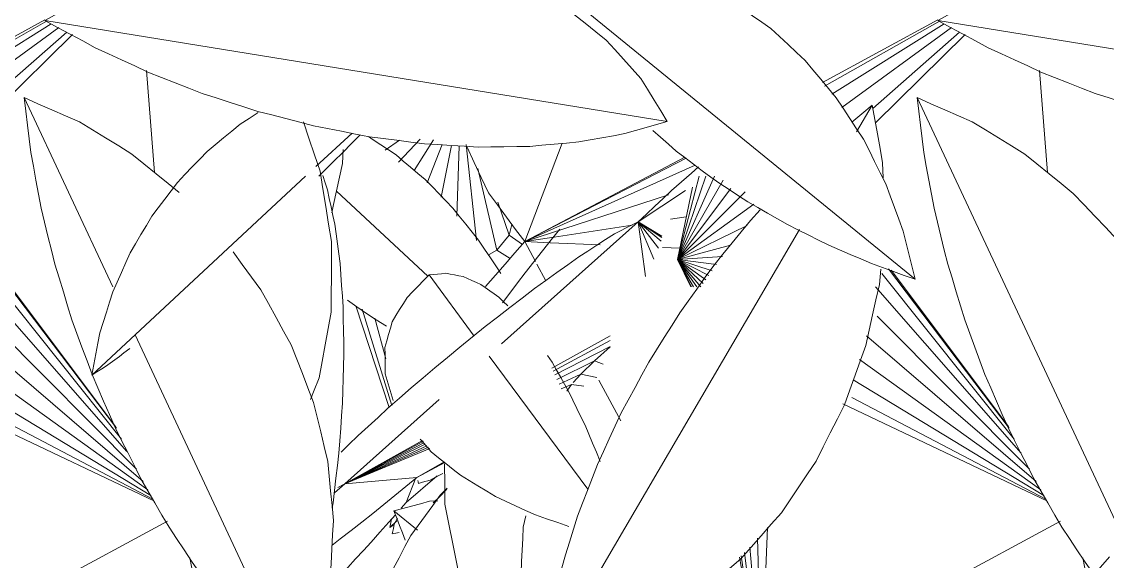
# Model space of a CAD drawing. Header units: metres. Extents: x 13.9 to 26.7, y -0.2 to 3.2.
# Drawn here: x 21.2218 to 21.3145, y 1.1961 to 1.2422 of the extents above; entities that cross this region are included whole.
import ezdxf

# ---------------------------------------------------------------- set-up
doc = ezdxf.new("R2010")
doc.units = ezdxf.units.M
doc.layers.add('Importações nas famílias', color=10, linetype='Continuous', lineweight=5)
doc.layers.add('Vegetação', color=7, linetype='Continuous', lineweight=5)

# ---------------------------------------------------------------- blocks, each defined once
blk = doc.blocks.new('Planta_pergolado_12200 - plantas pergolado_skp_Component_12-V2673-Corte 1')
at = {"layer": 'Importações nas famílias'}
for p, q in [((21.246948, 1.229784), (21.250034, 1.232655)), ((21.227799, 1.211971), (21.24606, 1.228957)), ((21.231047, 1.214255), (21.230555, 1.21386))]:
    blk.add_line(p, q, dxfattribs=at)
at = {"layer": 'Importações nas famílias', "flags": 128}
for points in [[(21.240463, 1.233402), (21.241232, 1.233905), (21.242002, 1.234407)], [(21.237649, 1.23107), (21.238352, 1.231653), (21.239056, 1.232236), (21.239759, 1.232819), (21.240463, 1.233402)], [(21.250737, 1.232509), (21.249989, 1.23175), (21.249241, 1.230992)], [(21.235129, 1.228441), (21.235759, 1.229098), (21.236389, 1.229755), (21.237019, 1.230412), (21.237649, 1.23107)], [(21.249241, 1.230992), (21.248479, 1.230237), (21.247716, 1.229482), (21.247186, 1.228957)], [(21.232932, 1.225545), (21.233482, 1.226269), (21.234031, 1.226993), (21.23458, 1.227717), (21.235129, 1.228441)], [(21.231082, 1.222414), (21.231545, 1.223197), (21.232007, 1.22398), (21.23247, 1.224762), (21.232932, 1.225545)], [(21.2296, 1.219083), (21.229971, 1.219916), (21.230341, 1.220749), (21.230712, 1.221581), (21.231082, 1.222414)], [(21.228501, 1.215589), (21.228776, 1.216463), (21.229051, 1.217336), (21.229325, 1.21821), (21.2296, 1.219083)], [(21.227799, 1.211971), (21.227975, 1.212876), (21.22815, 1.21378), (21.228326, 1.214685), (21.228501, 1.215589)], [(21.230555, 1.21386), (21.230159, 1.213568), (21.229762, 1.213277), (21.229365, 1.212986), (21.228969, 1.212694)], [(21.228969, 1.212694), (21.228676, 1.212514), (21.228384, 1.212333), (21.228091, 1.212152), (21.227799, 1.211971)]]:
    blk.add_lwpolyline(points, dxfattribs=at)
blk = doc.blocks.new('Planta_pergolado_12200 - plantas pergolado_skp_Component_12-V2674-Corte 1')
at = {"layer": 'Importações nas famílias'}
blk.add_line((21.248406, 1.201046), (21.248334, 1.200602), dxfattribs=at)
at = {"layer": 'Importações nas famílias', "flags": 128}
for points in [[(21.247533, 1.229017), (21.24773, 1.228412), (21.247927, 1.227806)], [(21.247927, 1.227806), (21.248083, 1.227073), (21.24824, 1.226341), (21.248396, 1.225608), (21.248553, 1.224875)], [(21.248553, 1.224875), (21.248666, 1.224032), (21.248779, 1.223188), (21.248891, 1.222345), (21.249004, 1.221502)], [(21.249004, 1.221502), (21.24907, 1.220569), (21.249136, 1.219635), (21.249202, 1.218701), (21.249268, 1.217768)], [(21.249268, 1.217768), (21.249286, 1.216766), (21.249304, 1.215763), (21.249322, 1.214761), (21.24934, 1.213759)], [(21.24934, 1.213759), (21.24931, 1.212712), (21.249279, 1.211664), (21.249248, 1.210617), (21.249218, 1.20957)], [(21.249218, 1.20957), (21.249139, 1.208502), (21.249061, 1.207435), (21.248982, 1.206367), (21.248904, 1.205299)], [(21.248904, 1.205299), (21.248779, 1.204236), (21.248655, 1.203173), (21.24853, 1.20211), (21.248406, 1.201046)]]:
    blk.add_lwpolyline(points, dxfattribs=at)
blk = doc.blocks.new('Planta_pergolado_12200 - plantas pergolado_skp_Component_12-V140-Corte 1')
at = {"layer": 'Importações nas famílias'}
blk.add_line((16.588427, 1.228372), (16.620008, 1.254128), dxfattribs=at)
at = {"layer": 'Importações nas famílias', "flags": 128}
for points in [[(16.610474, 1.254724), (16.609643, 1.25446), (16.608812, 1.254195), (16.608121, 1.253975)], [(16.613776, 1.255158), (16.61295, 1.25505), (16.612125, 1.254941), (16.611299, 1.254833), (16.610474, 1.254724)], [(16.616979, 1.254958), (16.616178, 1.255008), (16.615377, 1.255058), (16.614577, 1.255108), (16.613776, 1.255158)], [(16.620008, 1.254128), (16.619251, 1.254335), (16.618493, 1.254543), (16.617736, 1.25475), (16.616979, 1.254958)], [(16.619275, 1.252259), (16.61952, 1.252882), (16.619764, 1.253505), (16.620008, 1.254128)], [(16.605516, 1.252837), (16.604699, 1.252423), (16.603882, 1.252009)], [(16.603882, 1.252009), (16.603099, 1.251454), (16.602315, 1.2509), (16.601531, 1.250345), (16.600748, 1.249791)], [(16.600748, 1.249791), (16.600016, 1.249109), (16.599284, 1.248427), (16.598552, 1.247746), (16.59782, 1.247064)], [(16.59782, 1.247064), (16.597157, 1.246272), (16.596493, 1.245479), (16.59583, 1.244686), (16.595167, 1.243894)], [(16.595167, 1.243894), (16.594588, 1.243008), (16.594009, 1.242123), (16.59343, 1.241238), (16.592852, 1.240353)], [(16.608835, 1.239333), (16.609504, 1.239919), (16.610174, 1.240506), (16.610843, 1.241093)], [(16.592852, 1.240353), (16.592371, 1.239396), (16.59189, 1.238439), (16.591409, 1.237482), (16.590928, 1.236525)], [(16.605891, 1.237095), (16.606627, 1.237655), (16.607363, 1.238214), (16.608099, 1.238773), (16.608835, 1.239333)], [(16.602716, 1.234993), (16.60351, 1.235519), (16.604304, 1.236044), (16.605098, 1.23657), (16.605891, 1.237095)], [(16.590928, 1.236525), (16.590556, 1.235519), (16.590185, 1.234512), (16.589813, 1.233506), (16.589441, 1.2325)], [(16.599343, 1.233049), (16.600187, 1.233535), (16.60103, 1.234021), (16.601873, 1.234507), (16.602716, 1.234993)], [(16.595811, 1.231285), (16.596694, 1.231726), (16.597577, 1.232167), (16.59846, 1.232608), (16.599343, 1.233049)], [(16.589441, 1.2325), (16.589188, 1.231468), (16.588934, 1.230436), (16.58868, 1.229404), (16.588427, 1.228372)], [(16.592159, 1.22972), (16.593072, 1.230111), (16.593985, 1.230502), (16.594898, 1.230894), (16.595811, 1.231285)], [(16.588427, 1.228372), (16.58936, 1.228709), (16.590293, 1.229046), (16.591226, 1.229383), (16.592159, 1.22972)]]:
    blk.add_lwpolyline(points, dxfattribs=at)
blk = doc.blocks.new('Planta_pergolado_12200 - plantas pergolado_skp_Component_16-V2676-Corte 1')
at = {"extrusion": (0, 0, -1), "zscale": -0.9999999999999996}
blk.add_blockref('Planta_pergolado_12200 - plantas pergolado_skp_Component_12-V140-Corte 1', (-37.88655, -0.008219), dxfattribs=at)
for name in ['Planta_pergolado_12200 - plantas pergolado_skp_Component_12-V2673-Corte 1', 'Planta_pergolado_12200 - plantas pergolado_skp_Component_12-V2674-Corte 1']:
    blk.add_blockref(name, (0, 0))
blk = doc.blocks.new('Planta_pergolado_12200 - plantas pergolado_skp_Component_17-V2710-Corte 1')
at = {"layer": 'Importações nas famílias', "flags": 128}
blk.add_lwpolyline([(21.314721, 1.196439), (21.313961, 1.195546), (21.313201, 1.194653), (21.31244, 1.193761), (21.31168, 1.192868)], dxfattribs=at)
blk = doc.blocks.new('Planta_pergolado_12200 - plantas pergolado_skp_Component_16-V2711-Corte 1')
blk.add_blockref('Planta_pergolado_12200 - plantas pergolado_skp_Component_17-V2710-Corte 1', (0, 0))
blk = doc.blocks.new('Planta_pergolado_12200 - plantas pergolado_skp_-V2729-Corte 1')
for name in ['Planta_pergolado_12200 - plantas pergolado_skp_Component_16-V2676-Corte 1', 'Planta_pergolado_12200 - plantas pergolado_skp_Component_16-V2711-Corte 1']:
    blk.add_blockref(name, (0, 0))
blk = doc.blocks.new('Planta_pergolado_12200 - plantas pergolado_skp_Component_12-V2821-Corte 1')
at = {"layer": 'Importações nas famílias'}
for p, q in [((21.256603, 1.220524), (21.260466, 1.21531)), ((21.261746, 1.213583), (21.270172, 1.202212)), ((21.266735, 1.21364), (21.267107, 1.213088))]:
    blk.add_line(p, q, dxfattribs=at)
at = {"layer": 'Importações nas famílias', "flags": 128}
for points in [[(21.254729, 1.218612), (21.255197, 1.21909), (21.255666, 1.219568), (21.256135, 1.220046), (21.256603, 1.220524)], [(21.256603, 1.220524), (21.25696, 1.22056), (21.257317, 1.220596), (21.257673, 1.220632), (21.25803, 1.220668)], [(21.25803, 1.220668), (21.2584, 1.220601), (21.25877, 1.220533), (21.25914, 1.220466), (21.25951, 1.220398)], [(21.25951, 1.220398), (21.259888, 1.220227), (21.260267, 1.220057), (21.260646, 1.219886), (21.261025, 1.219716)], [(21.261025, 1.219716), (21.261408, 1.219444), (21.261792, 1.219173), (21.262176, 1.218901), (21.262559, 1.21863)], [(21.253465, 1.216533), (21.253781, 1.217053), (21.254097, 1.217572), (21.254413, 1.218092), (21.254729, 1.218612)], [(21.262559, 1.21863), (21.262943, 1.21826), (21.263328, 1.21789)], [(21.25284, 1.214336), (21.252996, 1.214885), (21.253152, 1.215435), (21.253309, 1.215984), (21.253465, 1.216533)], [(21.25287, 1.212072), (21.252862, 1.212638), (21.252855, 1.213204), (21.252847, 1.21377), (21.25284, 1.214336)], [(21.267107, 1.213088), (21.267467, 1.212453), (21.267827, 1.211818), (21.268188, 1.211183), (21.268548, 1.210548)], [(21.253553, 1.209795), (21.253382, 1.210364), (21.253211, 1.210934), (21.25304, 1.211503), (21.25287, 1.212072)], [(21.268548, 1.210548), (21.268892, 1.209837), (21.269236, 1.209127), (21.26958, 1.208416), (21.269925, 1.207706)], [(21.269925, 1.207706), (21.270249, 1.206928), (21.270573, 1.206149), (21.270897, 1.205371), (21.271221, 1.204593)], [(21.2568, 1.205413), (21.256318, 1.205949), (21.255836, 1.206485)], [(21.259288, 1.203411), (21.258666, 1.203911), (21.258044, 1.204412), (21.257422, 1.204912), (21.2568, 1.205413)], [(21.262279, 1.201598), (21.261531, 1.202051), (21.260784, 1.202504), (21.260036, 1.202957), (21.259288, 1.203411)], [(21.265703, 1.200018), (21.264847, 1.200413), (21.263991, 1.200808), (21.263135, 1.201203), (21.262279, 1.201598)], [(21.268535, 1.199034), (21.267591, 1.199362), (21.266647, 1.19969), (21.265703, 1.200018)]]:
    blk.add_lwpolyline(points, dxfattribs=at)
blk = doc.blocks.new('Planta_pergolado_12200 - plantas pergolado_skp_Component_12-V2605-Corte 1')
at = {"layer": 'Importações nas famílias'}
for p, q in [((21.256631, 0.590578), (21.257364, 0.590623)), ((21.255627, 0.588096), (21.253602, 0.589748)), ((21.259713, 0.579731), (21.259198, 0.580353)), ((21.285183, 0.563992), (21.278894, 0.569121))]:
    blk.add_line(p, q, dxfattribs=at)
at = {"layer": 'Importações nas famílias', "flags": 128}
for points in [[(21.253602, 0.589748), (21.254359, 0.589955), (21.255116, 0.590163), (21.255874, 0.59037), (21.256631, 0.590578)], [(21.254578, 0.587255), (21.254334, 0.587878), (21.25409, 0.588501), (21.253846, 0.589124), (21.253602, 0.589748)], [(21.262097, 0.5773), (21.261501, 0.577908), (21.260905, 0.578515), (21.260309, 0.579123), (21.259713, 0.579731)], [(21.282682, 0.572145), (21.283053, 0.571139), (21.283425, 0.570132), (21.283797, 0.569126), (21.284168, 0.56812)], [(21.277798, 0.566905), (21.276915, 0.567346), (21.276032, 0.567787)], [(21.284168, 0.56812), (21.284422, 0.567088), (21.284676, 0.566056), (21.284929, 0.565024), (21.285183, 0.563992)], [(21.281451, 0.56534), (21.280538, 0.565731), (21.279625, 0.566122), (21.278712, 0.566514), (21.277798, 0.566905)], [(21.285183, 0.563992), (21.28425, 0.564329), (21.283317, 0.564666), (21.282384, 0.565003), (21.281451, 0.56534)]]:
    blk.add_lwpolyline(points, dxfattribs=at)
blk = doc.blocks.new('Planta_pergolado_12200 - plantas pergolado_skp_Component_17-V2822-Corte 1')
at = {"layer": 'Importações nas famílias'}
for p, q in [((21.257304, 1.203355), (21.254658, 1.201092)), ((21.254658, 1.201092), (21.255465, 1.203201)), ((21.25697, 1.20106), (21.257482, 1.201552)), ((21.257482, 1.201552), (21.258128, 1.202236)), ((21.254227, 1.200602), (21.254658, 1.201092)), ((21.253909, 1.199743), (21.253659, 1.199294))]:
    blk.add_line(p, q, dxfattribs=at)
at = {"layer": 'Importações nas famílias', "flags": 128}
for points in [[(21.267787, 1.224452), (21.267045, 1.223518), (21.266304, 1.222584), (21.265562, 1.221649), (21.264821, 1.220715)], [(21.264821, 1.220715), (21.264164, 1.219845), (21.263507, 1.218974), (21.262873, 1.218133)], [(21.251669, 1.19769), (21.252416, 1.198541), (21.253163, 1.199391), (21.253729, 1.200035)], [(21.253659, 1.199294), (21.253608, 1.199074), (21.253558, 1.198854), (21.253507, 1.198634), (21.253456, 1.198414)], [(21.253456, 1.198414), (21.253607, 1.198438), (21.253759, 1.198463), (21.25391, 1.198488), (21.254061, 1.198512)], [(21.249, 1.194824), (21.249667, 1.195541), (21.250334, 1.196257), (21.251002, 1.196974), (21.251669, 1.19769)], [(21.247917, 1.193757), (21.248458, 1.194291), (21.249, 1.194824)]]:
    blk.add_lwpolyline(points, dxfattribs=at)
blk = doc.blocks.new('Planta_pergolado_12200 - plantas pergolado_skp_Component_16-V2823-Corte 1')
for name, p in [('Planta_pergolado_12200 - plantas pergolado_skp_Component_17-V2822-Corte 1', (0, 0)), ('Planta_pergolado_12200 - plantas pergolado_skp_Component_12-V2821-Corte 1', (0, 0)), ('Planta_pergolado_12200 - plantas pergolado_skp_Component_12-V2605-Corte 1', (0, 0.610611))]:
    blk.add_blockref(name, p)
blk = doc.blocks.new('Planta_pergolado_12200 - plantas pergolado_skp_Component_12-V27-Corte 1')
at = {"layer": 'Importações nas famílias'}
for p, q in [((16.633294, 0.596562), (16.632699, 0.597115)), ((16.633294, 0.596562), (16.633158, 0.597258)), ((16.633001, 0.596743), (16.633294, 0.596562))]:
    blk.add_line(p, q, dxfattribs=at)
blk = doc.blocks.new('Planta_pergolado_12200 - plantas pergolado_skp_Component_16-V2827-Corte 1')
at = {"extrusion": (0, 0, -1), "zscale": -0.9999999999999998}
blk.add_blockref('Planta_pergolado_12200 - plantas pergolado_skp_Component_12-V27-Corte 1', (-37.88655, 0.602393), dxfattribs=at)
blk = doc.blocks.new('Planta_pergolado_12200 - plantas pergolado_skp_-V2895-Corte 1')
for name in ['Planta_pergolado_12200 - plantas pergolado_skp_Component_16-V2827-Corte 1', 'Planta_pergolado_12200 - plantas pergolado_skp_Component_16-V2823-Corte 1']:
    blk.add_blockref(name, (0, 0))
blk = doc.blocks.new('Planta_pergolado_12200 - plantas pergolado_skp_Component_12-V154-Corte 1')
at = {"layer": 'Importações nas famílias'}
for p, q in [((16.621684, 0.597551), (16.621894, 0.596597)), ((16.616583, 0.577568), (16.615066, 0.582467))]:
    blk.add_line(p, q, dxfattribs=at)
at = {"layer": 'Importações nas famílias', "flags": 128}
for points in [[(16.621894, 0.596597), (16.621942, 0.595614), (16.621991, 0.59463), (16.62204, 0.593647), (16.622089, 0.592664)], [(16.622089, 0.592664), (16.621976, 0.591673), (16.621863, 0.590683), (16.62175, 0.589692), (16.621637, 0.588702)], [(16.621637, 0.588702), (16.621365, 0.587728), (16.621093, 0.586753), (16.620821, 0.585779), (16.620549, 0.584805)], [(16.614021, 0.585048), (16.613707, 0.585988), (16.613403, 0.586901)], [(16.615297, 0.581286), (16.614978, 0.582226), (16.614659, 0.583167), (16.61434, 0.584107), (16.614021, 0.585048)], [(16.620549, 0.584805), (16.620125, 0.58387), (16.6197, 0.582935), (16.619276, 0.582), (16.618851, 0.581064)], [(16.616583, 0.577568), (16.616261, 0.578498), (16.61594, 0.579427), (16.615618, 0.580357), (16.615297, 0.581286)], [(16.618851, 0.581064), (16.618284, 0.58019), (16.617717, 0.579316), (16.61715, 0.578442), (16.616583, 0.577568)]]:
    blk.add_lwpolyline(points, dxfattribs=at)
blk = doc.blocks.new('Planta_pergolado_12200 - plantas pergolado_skp_Component_12-V155-Corte 1')
at = {"layer": 'Importações nas famílias'}
for p, q in [((16.628406, 0.599904), (16.628999, 0.599305)), ((16.635738, 0.583821), (16.626305, 0.589764))]:
    blk.add_line(p, q, dxfattribs=at)
at = {"layer": 'Importações nas famílias', "flags": 128}
for points in [[(16.628999, 0.599305), (16.629627, 0.598447), (16.630255, 0.597588), (16.630883, 0.596729), (16.631511, 0.59587)], [(16.631511, 0.59587), (16.632008, 0.594923), (16.632505, 0.593977), (16.633003, 0.59303), (16.6335, 0.592084)], [(16.6335, 0.592084), (16.633855, 0.591072), (16.63421, 0.59006), (16.634565, 0.589048), (16.63492, 0.588036)], [(16.628686, 0.589658), (16.627974, 0.590172), (16.627263, 0.590687)], [(16.631303, 0.587641), (16.630649, 0.588145), (16.629994, 0.588649), (16.62934, 0.589153), (16.628686, 0.589658)], [(16.63492, 0.588036), (16.635125, 0.586982), (16.635329, 0.585928), (16.635533, 0.584874), (16.635738, 0.583821)], [(16.633662, 0.585688), (16.633072, 0.586176), (16.632483, 0.586664), (16.631893, 0.587152), (16.631303, 0.587641)], [(16.635738, 0.583821), (16.635219, 0.584287), (16.6347, 0.584754), (16.634181, 0.585221), (16.633662, 0.585688)]]:
    blk.add_lwpolyline(points, dxfattribs=at)
blk = doc.blocks.new('Planta_pergolado_12200 - plantas pergolado_skp_Component_17-V2918-Corte 1')
at = {"layer": 'Importações nas famílias'}
for p, q in [((21.274457, 1.225058), (21.278508, 1.227744)), ((21.274457, 1.225058), (21.262808, 1.214652)), ((21.275096, 1.220405), (21.274457, 1.225058)), ((21.27579, 1.221872), (21.274457, 1.225058)), ((21.276199, 1.222816), (21.274457, 1.225058)), ((21.276416, 1.2234), (21.274457, 1.225058)), ((21.2765, 1.22373), (21.274457, 1.225058)), ((21.276491, 1.223847), (21.274457, 1.225058)), ((21.267099, 1.21255), (21.272066, 1.21532)), ((21.272066, 1.214925), (21.267211, 1.212302)), ((21.272066, 1.214423), (21.267354, 1.211982)), ((21.270738, 1.213183), (21.272066, 1.214376)), ((21.267525, 1.211601), (21.270738, 1.213183)), ((21.269569, 1.212051), (21.270738, 1.213183)), ((21.271466, 1.212908), (21.270738, 1.213183)), ((21.267711, 1.211188), (21.269569, 1.212051)), ((21.268924, 1.211346), (21.269569, 1.212051)), ((21.270923, 1.211751), (21.269569, 1.212051)), ((21.268762, 1.211169), (21.267891, 1.210787)), ((21.268762, 1.211169), (21.268371, 1.210596)), ((21.268762, 1.211169), (21.269819, 1.211037)), ((21.257474, 1.209888), (21.249412, 1.202686)), ((21.249412, 1.202686), (21.256035, 1.20638)), ((21.256143, 1.206323), (21.249412, 1.202686)), ((21.256159, 1.206182), (21.249412, 1.202686)), ((21.249721, 1.206018), (21.24911, 1.205389)), ((21.249412, 1.202686), (21.256281, 1.206067)), ((21.249412, 1.202686), (21.256416, 1.20594)), ((21.25655, 1.205815), (21.249412, 1.202686)), ((21.256661, 1.205711), (21.249412, 1.202686)), ((21.257897, 1.20455), (21.255576, 1.20321)), ((21.255576, 1.20321), (21.257928, 1.204521)), ((21.255576, 1.20321), (21.257944, 1.204506)), ((21.249412, 1.202686), (21.248522, 1.201922)), ((21.248829, 1.20236), (21.249412, 1.202686)), ((21.255576, 1.20321), (21.249412, 1.202686))]:
    blk.add_line(p, q, dxfattribs=at)
at = {"layer": 'Importações nas famílias', "flags": 128}
for points in [[(21.279623, 1.229761), (21.279027, 1.229238), (21.278175, 1.228491), (21.277323, 1.227743)], [(21.277323, 1.227743), (21.276606, 1.227072), (21.27589, 1.2264), (21.275173, 1.225729), (21.274457, 1.225058)], [(21.274457, 1.225058), (21.273953, 1.224803), (21.273449, 1.224548), (21.272946, 1.224293), (21.272442, 1.224037)], [(21.272442, 1.224037), (21.271684, 1.223549), (21.270926, 1.223061), (21.270168, 1.222573), (21.26941, 1.222084)], [(21.26941, 1.222084), (21.268463, 1.221405), (21.267515, 1.220725), (21.266567, 1.220045), (21.26562, 1.219366)], [(21.26562, 1.219366), (21.264563, 1.218552), (21.263507, 1.217739), (21.262451, 1.216926), (21.261395, 1.216113)], [(21.261395, 1.216113), (21.26032, 1.215236), (21.259245, 1.214359), (21.25817, 1.213482), (21.257096, 1.212605)], [(21.257096, 1.212605), (21.256094, 1.211739), (21.255093, 1.210873), (21.254092, 1.210008), (21.25309, 1.209142)], [(21.25309, 1.209142), (21.252248, 1.208361), (21.251406, 1.20758), (21.250564, 1.206799), (21.249721, 1.206018)], [(21.256785, 1.203024), (21.257284, 1.203298), (21.257782, 1.203573)], [(21.251804, 1.200135), (21.252747, 1.200904), (21.25369, 1.201672), (21.254633, 1.202441), (21.255576, 1.20321)], [(21.255635, 1.202962), (21.255664, 1.202838), (21.255693, 1.202714)], [(21.255693, 1.202714), (21.255966, 1.202791), (21.256239, 1.202869), (21.256512, 1.202947), (21.256785, 1.203024)], [(21.248301, 1.197423), (21.24901, 1.197973), (21.249942, 1.198693), (21.250873, 1.199414), (21.251804, 1.200135)]]:
    blk.add_lwpolyline(points, dxfattribs=at)
blk = doc.blocks.new('Planta_pergolado_12200 - plantas pergolado_skp_Component_16-V2919-Corte 1')
blk.add_blockref('Planta_pergolado_12200 - plantas pergolado_skp_Component_17-V2918-Corte 1', (0, 0))
at = {"extrusion": (0, 0, -1)}
for name, zscale in [('Planta_pergolado_12200 - plantas pergolado_skp_Component_12-V155-Corte 1', -1), ('Planta_pergolado_12200 - plantas pergolado_skp_Component_12-V154-Corte 1', -0.9999999999999998)]:
    blk.add_blockref(name, (-37.88655, 0.602393), dxfattribs=dict(at, zscale=zscale))
blk = doc.blocks.new('Planta_pergolado_12200 - plantas pergolado_skp_Component_12-V99-Corte 1')
at = {"layer": 'Importações nas famílias'}
blk.add_line((16.590183, 0.297102), (16.643327, 0.305728), dxfattribs=at)
at = {"layer": 'Importações nas famílias', "flags": 128}
for points in [[(16.617995, 0.312666), (16.61669, 0.312539), (16.615385, 0.312412), (16.614081, 0.312285), (16.612776, 0.312158)], [(16.623329, 0.312523), (16.621995, 0.312559), (16.620662, 0.312595), (16.619329, 0.31263), (16.617995, 0.312666)], [(16.628652, 0.311732), (16.627321, 0.31193), (16.625991, 0.312127), (16.62466, 0.312325), (16.623329, 0.312523)], [(16.612776, 0.312158), (16.61153, 0.311871), (16.610284, 0.311584), (16.609039, 0.311297), (16.607793, 0.31101)], [(16.63384, 0.310311), (16.632543, 0.310666), (16.631246, 0.311021), (16.629949, 0.311377), (16.628652, 0.311732)], [(16.607793, 0.31101), (16.606636, 0.31057), (16.605479, 0.31013), (16.604322, 0.30969), (16.603164, 0.30925)], [(16.63877, 0.308294), (16.637537, 0.308798), (16.636305, 0.309302), (16.635072, 0.309807), (16.63384, 0.310311)], [(16.603164, 0.30925), (16.602123, 0.308667), (16.601081, 0.308084), (16.60004, 0.307501), (16.598998, 0.306919)], [(16.643327, 0.305728), (16.642188, 0.30637), (16.641048, 0.307011), (16.639909, 0.307653), (16.63877, 0.308294)], [(16.598998, 0.306919), (16.598096, 0.306207), (16.597195, 0.305495), (16.596293, 0.304782), (16.595392, 0.30407)], [(16.639026, 0.303411), (16.640101, 0.30399), (16.641176, 0.304569), (16.642252, 0.305149), (16.643327, 0.305728)], [(16.595392, 0.30407), (16.594651, 0.303246), (16.593911, 0.302422), (16.593171, 0.301597), (16.59243, 0.300773)], [(16.63453, 0.301331), (16.635654, 0.301851), (16.636778, 0.302371), (16.637902, 0.302891), (16.639026, 0.303411)], [(16.629889, 0.299511), (16.631049, 0.299966), (16.632209, 0.300421), (16.633369, 0.300876), (16.63453, 0.301331)], [(16.59243, 0.300773), (16.591868, 0.299855), (16.591307, 0.298938), (16.590745, 0.29802), (16.590183, 0.297102)], [(16.625155, 0.297973), (16.626338, 0.298358), (16.627522, 0.298742), (16.628705, 0.299127), (16.629889, 0.299511)], [(16.62038, 0.296732), (16.621574, 0.297043), (16.622767, 0.297353), (16.623961, 0.297663), (16.625155, 0.297973)], [(16.590183, 0.297102), (16.591089, 0.296845), (16.591994, 0.296587), (16.5929, 0.296329), (16.593805, 0.296071)], [(16.615617, 0.295804), (16.616808, 0.296036), (16.617999, 0.296268), (16.619189, 0.2965), (16.62038, 0.296732)], [(16.593805, 0.296071), (16.594788, 0.295893), (16.59577, 0.295715), (16.596753, 0.295537), (16.597735, 0.295359)], [(16.61092, 0.295197), (16.612095, 0.295349), (16.613269, 0.2955), (16.614443, 0.295652), (16.615617, 0.295804)], [(16.597735, 0.295359), (16.598784, 0.295262), (16.599832, 0.295166), (16.600881, 0.29507), (16.601929, 0.294973)], [(16.601929, 0.294973), (16.603032, 0.29496), (16.604135, 0.294946), (16.605238, 0.294933), (16.606341, 0.294919)], [(16.606341, 0.294919), (16.607485, 0.294989), (16.60863, 0.295058), (16.609775, 0.295128), (16.61092, 0.295197)]]:
    blk.add_lwpolyline(points, dxfattribs=at)
blk = doc.blocks.new('Planta_pergolado_12200 - plantas pergolado_skp_Component_12-V2945-Corte 1')
at = {"layer": 'Importações nas famílias'}
for p, q in [((21.229596, 1.219505), (21.222029, 1.235677)), ((21.245456, 1.185607), (21.231507, 1.21542))]:
    blk.add_line(p, q, dxfattribs=at)
at = {"layer": 'Importações nas famílias', "flags": 128}
for points in [[(21.222029, 1.235677), (21.223208, 1.23516), (21.224387, 1.234643), (21.225567, 1.234126), (21.226746, 1.233609)], [(21.2226, 1.231001), (21.222457, 1.23217), (21.222314, 1.233339), (21.222172, 1.234508), (21.222029, 1.235677)], [(21.226746, 1.233609), (21.227866, 1.232922), (21.228987, 1.232235), (21.230107, 1.231548), (21.231227, 1.23086)], [(21.223476, 1.226244), (21.223257, 1.227433), (21.223038, 1.228622), (21.222819, 1.229812), (21.2226, 1.231001)], [(21.231227, 1.23086), (21.232262, 1.230019), (21.233297, 1.229178), (21.234332, 1.228337), (21.235267, 1.227578)], [(21.22465, 1.221461), (21.224356, 1.222657), (21.224063, 1.223853), (21.22377, 1.225049), (21.223476, 1.226244)], [(21.239865, 1.222509), (21.240659, 1.221422), (21.241454, 1.220336), (21.242248, 1.219249)], [(21.226106, 1.216704), (21.225742, 1.217893), (21.225378, 1.219083), (21.225014, 1.220272), (21.22465, 1.221461)], [(21.242248, 1.219249), (21.242893, 1.218077), (21.243537, 1.216905), (21.244182, 1.215732), (21.244827, 1.21456)], [(21.22783, 1.212026), (21.227399, 1.213195), (21.226968, 1.214365), (21.226537, 1.215535), (21.226106, 1.216704)], [(21.244827, 1.21456), (21.245306, 1.213329), (21.245786, 1.212099), (21.246266, 1.210868), (21.246745, 1.209637)], [(21.229802, 1.207479), (21.229309, 1.208616), (21.228816, 1.209752), (21.228323, 1.210889), (21.22783, 1.212026)], [(21.246745, 1.209637), (21.247049, 1.208377), (21.247352, 1.207117), (21.247656, 1.205857), (21.247959, 1.204597)], [(21.232, 1.203113), (21.231451, 1.204205), (21.230901, 1.205296), (21.230352, 1.206388), (21.229802, 1.207479)], [(21.247959, 1.204597), (21.248079, 1.203337), (21.2482, 1.202077), (21.24832, 1.200817), (21.24844, 1.199557)], [(21.2344, 1.198978), (21.2338, 1.200012), (21.2332, 1.201046), (21.2326, 1.20208), (21.232, 1.203113)], [(21.236975, 1.195119), (21.236331, 1.196083), (21.235687, 1.197048), (21.235044, 1.198013), (21.2344, 1.198978)], [(21.24844, 1.199557), (21.248374, 1.198327), (21.248308, 1.197097), (21.248242, 1.195866), (21.248176, 1.194636)]]:
    blk.add_lwpolyline(points, dxfattribs=at)
blk = doc.blocks.new('Planta_pergolado_12200 - plantas pergolado_skp_Component_17-V2946-Corte 1')
at = {"layer": 'Importações nas famílias'}
for p, q in [((21.223806, 1.242314), (21.206485, 1.232931)), ((21.22399, 1.242231), (21.208167, 1.233289)), ((21.209905, 1.232931), (21.224341, 1.241973)), ((21.211582, 1.231883), (21.22498, 1.241666)), ((21.218254, 1.234756), (21.225664, 1.24126)), ((21.218478, 1.233512), (21.226145, 1.241071)), ((21.233157, 1.229278), (21.232472, 1.238)), ((21.229903, 1.20743), (21.219299, 1.22144)), ((21.229831, 1.207583), (21.219407, 1.221464)), ((21.230334, 1.206509), (21.219034, 1.220661)), ((21.230788, 1.205431), (21.218477, 1.219505)), ((21.231636, 1.203938), (21.21863, 1.217019)), ((21.232203, 1.20289), (21.217712, 1.215329)), ((21.2326, 1.202155), (21.217125, 1.213302)), ((21.232861, 1.201672), (21.216562, 1.211554)), ((21.233022, 1.201376), (21.216469, 1.210054)), ((21.215685, 1.209509), (21.233107, 1.201218)), ((21.234279, 1.199475), (21.208704, 1.185723))]:
    blk.add_line(p, q, dxfattribs=at)
at = {"layer": 'Importações nas famílias', "flags": 128}
for points in [[(21.247303, 1.229395), (21.246827, 1.230798), (21.24635, 1.232201), (21.245874, 1.233604)], [(21.248275, 1.223372), (21.248032, 1.224878), (21.247789, 1.226384), (21.247546, 1.227889), (21.247303, 1.229395)], [(21.248248, 1.21735), (21.248255, 1.218856), (21.248262, 1.220361), (21.248268, 1.221867), (21.248275, 1.223372)], [(21.247225, 1.211738), (21.247481, 1.213141), (21.247737, 1.214544), (21.247993, 1.215947), (21.248248, 1.21735)], [(21.246479, 1.209894), (21.246738, 1.210533), (21.247225, 1.211738)], [(21.236614, 1.194131), (21.236323, 1.195624), (21.236179, 1.196362)]]:
    blk.add_lwpolyline(points, dxfattribs=at)
blk = doc.blocks.new('Planta_pergolado_12200 - plantas pergolado_skp_Component_16-V2947-Corte 1')
for name in ['Planta_pergolado_12200 - plantas pergolado_skp_Component_17-V2946-Corte 1', 'Planta_pergolado_12200 - plantas pergolado_skp_Component_12-V2945-Corte 1']:
    blk.add_blockref(name, (0, 0))
at = {"extrusion": (0, 0, -1), "zscale": -1}
blk.add_blockref('Planta_pergolado_12200 - plantas pergolado_skp_Component_12-V99-Corte 1', (-37.867133, 0.936533), dxfattribs=at)
blk = doc.blocks.new('Planta_pergolado_12200 - plantas pergolado_skp_Component_12-V2958-Corte 1')
at = {"layer": 'Importações nas famílias'}
for p, q in [((21.29312, 1.232752), (21.294456, 1.235039)), ((21.295344, 1.230109), (21.295394, 1.228822)), ((21.284056, 1.225183), (21.284887, 1.22608)), ((21.266368, 1.186997), (21.288238, 1.224402)), ((21.295183, 1.221028), (21.295061, 1.219717))]:
    blk.add_line(p, q, dxfattribs=at)
at = {"layer": 'Importações nas famílias', "flags": 128}
for points in [[(21.292705, 1.233593), (21.293557, 1.234296), (21.294456, 1.235039)], [(21.294456, 1.235039), (21.294678, 1.233806), (21.2949, 1.232574), (21.295122, 1.231341), (21.295344, 1.230109)], [(21.280925, 1.22134), (21.281708, 1.222301), (21.282491, 1.223261), (21.283273, 1.224222), (21.284056, 1.225183)], [(21.278021, 1.217288), (21.278747, 1.218301), (21.279473, 1.219314), (21.280199, 1.220327), (21.280925, 1.22134)], [(21.295061, 1.219717), (21.294771, 1.218413), (21.29448, 1.217108), (21.294189, 1.215804), (21.293898, 1.214499)], [(21.275377, 1.213072), (21.276038, 1.214126), (21.276699, 1.21518), (21.27736, 1.216234), (21.278021, 1.217288)], [(21.293898, 1.214499), (21.293445, 1.213232), (21.292992, 1.211965), (21.292539, 1.210698), (21.292085, 1.20943)], [(21.273021, 1.208737), (21.27361, 1.209821), (21.274199, 1.210904), (21.274788, 1.211988), (21.275377, 1.213072)], [(21.292085, 1.20943), (21.29148, 1.20823), (21.290875, 1.20703), (21.29027, 1.205829), (21.289665, 1.204629)], [(21.270981, 1.204333), (21.271491, 1.205434), (21.272001, 1.206535), (21.272511, 1.207636), (21.273021, 1.208737)], [(21.269279, 1.199907), (21.269704, 1.201014), (21.27013, 1.20212), (21.270555, 1.203226), (21.270981, 1.204333)], [(21.289665, 1.204629), (21.288922, 1.203524), (21.288179, 1.202418), (21.287436, 1.201313), (21.286693, 1.200208)], [(21.267933, 1.195511), (21.268269, 1.19661), (21.268606, 1.197709), (21.268942, 1.198808), (21.269279, 1.199907)], [(21.286693, 1.200208), (21.28583, 1.199224), (21.284967, 1.198239), (21.284104, 1.197255), (21.283241, 1.196271)], [(21.283241, 1.196271), (21.282277, 1.195431), (21.281314, 1.19459), (21.280351, 1.19375), (21.279388, 1.19291)]]:
    blk.add_lwpolyline(points, dxfattribs=at)
blk = doc.blocks.new('Planta_pergolado_12200 - plantas pergolado_skp_Component_12-V2959-Corte 1')
at = {"layer": 'Importações nas famílias'}
blk.add_line((21.316043, 1.197717), (21.298282, 1.235677), dxfattribs=at)
at = {"layer": 'Importações nas famílias', "flags": 128}
for points in [[(21.298282, 1.235677), (21.299462, 1.23516), (21.300641, 1.234643), (21.30182, 1.234126), (21.302999, 1.233609)], [(21.298853, 1.231001), (21.29871, 1.23217), (21.298568, 1.233339), (21.298425, 1.234508), (21.298282, 1.235677)], [(21.302999, 1.233609), (21.304119, 1.232922), (21.30524, 1.232235), (21.30636, 1.231548), (21.30748, 1.23086)], [(21.29973, 1.226244), (21.299511, 1.227433), (21.299291, 1.228622), (21.299072, 1.229812), (21.298853, 1.231001)], [(21.30748, 1.23086), (21.308516, 1.230019), (21.309551, 1.229178), (21.310586, 1.228337), (21.311621, 1.227496)], [(21.311621, 1.227496), (21.312547, 1.226521), (21.313472, 1.225546), (21.314398, 1.224571), (21.315323, 1.223595)], [(21.300903, 1.221461), (21.30061, 1.222657), (21.300316, 1.223853), (21.300023, 1.225049), (21.29973, 1.226244)], [(21.30236, 1.216704), (21.301995, 1.217893), (21.301631, 1.219083), (21.301267, 1.220272), (21.300903, 1.221461)], [(21.304083, 1.212026), (21.303652, 1.213195), (21.303222, 1.214365), (21.302791, 1.215535), (21.30236, 1.216704)], [(21.306055, 1.207479), (21.305562, 1.208616), (21.305069, 1.209752), (21.304576, 1.210889), (21.304083, 1.212026)], [(21.308253, 1.203113), (21.307704, 1.204205), (21.307154, 1.205296), (21.306605, 1.206388), (21.306055, 1.207479)], [(21.310653, 1.198978), (21.310053, 1.200012), (21.309453, 1.201046), (21.308853, 1.20208), (21.308253, 1.203113)], [(21.313228, 1.195119), (21.312584, 1.196083), (21.311941, 1.197048), (21.311297, 1.198013), (21.310653, 1.198978)]]:
    blk.add_lwpolyline(points, dxfattribs=at)
blk = doc.blocks.new('Planta_pergolado_12200 - plantas pergolado_skp_Component_17-V2961-Corte 1')
at = {"layer": 'Importações nas famílias'}
for p, q in [((21.300059, 1.242314), (21.290201, 1.236973)), ((21.300244, 1.242231), (21.290364, 1.236648)), ((21.291011, 1.23597), (21.300594, 1.241973)), ((21.291861, 1.234823), (21.301233, 1.241666)), ((21.294507, 1.234756), (21.301917, 1.24126)), ((21.294731, 1.233512), (21.302398, 1.241071)), ((21.309411, 1.229278), (21.308726, 1.238)), ((21.264774, 1.223372), (21.267964, 1.231788)), ((21.278439, 1.230605), (21.264774, 1.223372)), ((21.278562, 1.230505), (21.264774, 1.223372)), ((21.279329, 1.229919), (21.264774, 1.223372)), ((21.27781, 1.221835), (21.279662, 1.228957)), ((21.27781, 1.221835), (21.280232, 1.228957)), ((21.27781, 1.221835), (21.280973, 1.228957)), ((21.27781, 1.221835), (21.281731, 1.228629)), ((21.27781, 1.221835), (21.279109, 1.228042)), ((21.27781, 1.221835), (21.282386, 1.227916)), ((21.27781, 1.221835), (21.283592, 1.22763)), ((21.277062, 1.227375), (21.264774, 1.223372)), ((21.27781, 1.221835), (21.28434, 1.226583)), ((21.273953, 1.224788), (21.26729, 1.22376)), ((21.278577, 1.225501), (21.277226, 1.225292)), ((21.283774, 1.22474), (21.27781, 1.221835)), ((21.267255, 1.223755), (21.264774, 1.223372)), ((21.264774, 1.223372), (21.265688, 1.221668)), ((21.266946, 1.223282), (21.264774, 1.223372)), ((21.271209, 1.223105), (21.26697, 1.223281)), ((21.278035, 1.222821), (21.276536, 1.222883)), ((21.27781, 1.221835), (21.282347, 1.223061)), ((21.281657, 1.222098), (21.27781, 1.221835)), ((21.265808, 1.221443), (21.26657, 1.220021)), ((21.279465, 1.219505), (21.27781, 1.221835)), ((21.27781, 1.221835), (21.280235, 1.220114)), ((21.28049, 1.22047), (21.27781, 1.221835)), ((21.27781, 1.221835), (21.280793, 1.220893)), ((21.281167, 1.221415), (21.27781, 1.221835)), ((21.27781, 1.221835), (21.280012, 1.219803)), ((21.27781, 1.221835), (21.279812, 1.219524)), ((21.27781, 1.221835), (21.279198, 1.219505)), ((21.27781, 1.221835), (21.279016, 1.219505)), ((21.27781, 1.221835), (21.278964, 1.219505)), ((21.306156, 1.20743), (21.295851, 1.221046)), ((21.306587, 1.206509), (21.295287, 1.220661)), ((21.306084, 1.207583), (21.296058, 1.220935)), ((21.307159, 1.205296), (21.29473, 1.219505)), ((21.307889, 1.203938), (21.294884, 1.217019)), ((21.308456, 1.20289), (21.293965, 1.215329)), ((21.308853, 1.202155), (21.293379, 1.213302)), ((21.27112, 1.211535), (21.272989, 1.208049)), ((21.309115, 1.201672), (21.292816, 1.211554)), ((21.309275, 1.201376), (21.292705, 1.210063)), ((21.291938, 1.209509), (21.30936, 1.201218)), ((21.310532, 1.199475), (21.284957, 1.185723)), ((21.28551, 1.198946), (21.284957, 1.185723)), ((21.28467, 1.198046), (21.284957, 1.185723)), ((21.284957, 1.185723), (21.284006, 1.197279)), ((21.283128, 1.196403), (21.284957, 1.185723)), ((21.283252, 1.196526), (21.284957, 1.185723)), ((21.284957, 1.185723), (21.283535, 1.196809))]:
    blk.add_line(p, q, dxfattribs=at)
at = {"layer": 'Importações nas famílias', "flags": 128}
for points in [[(21.259867, 1.231438), (21.260468, 1.230143), (21.261069, 1.228848), (21.261671, 1.227554)], [(21.261671, 1.227554), (21.262446, 1.226508), (21.263222, 1.225463), (21.263998, 1.224418), (21.264774, 1.223372)], [(21.264774, 1.223372), (21.26394, 1.222415), (21.263107, 1.221459), (21.262273, 1.220502), (21.261439, 1.219545)], [(21.257926, 1.204384), (21.257947, 1.202662), (21.257967, 1.200941)], [(21.257967, 1.200941), (21.258305, 1.19924), (21.258643, 1.197539), (21.25898, 1.195838), (21.259318, 1.194137)], [(21.312848, 1.194232), (21.312576, 1.195624), (21.312432, 1.196362)]]:
    blk.add_lwpolyline(points, dxfattribs=at)
blk = doc.blocks.new('Planta_pergolado_12200 - plantas pergolado_skp_Component_16-V2962-Corte 1')
for name in ['Planta_pergolado_12200 - plantas pergolado_skp_Component_17-V2961-Corte 1', 'Planta_pergolado_12200 - plantas pergolado_skp_Component_12-V2958-Corte 1', 'Planta_pergolado_12200 - plantas pergolado_skp_Component_12-V2959-Corte 1']:
    blk.add_blockref(name, (0, 0))
at = {"extrusion": (0, 0, -1), "zscale": -1}
blk.add_blockref('Planta_pergolado_12200 - plantas pergolado_skp_Component_12-V99-Corte 1', (-37.943386, 0.936533), dxfattribs=at)
blk = doc.blocks.new('Planta_pergolado_12200 - plantas pergolado_skp_-V2966-Corte 1')
for name in ['Planta_pergolado_12200 - plantas pergolado_skp_Component_16-V2947-Corte 1', 'Planta_pergolado_12200 - plantas pergolado_skp_Component_16-V2962-Corte 1']:
    blk.add_blockref(name, (0, 0))
blk = doc.blocks.new('Planta_pergolado_12200 - plantas pergolado_skp_-V2967-Corte 1')
for name in ['Planta_pergolado_12200 - plantas pergolado_skp_-V2966-Corte 1', 'Planta_pergolado_12200 - plantas pergolado_skp_Component_16-V2919-Corte 1']:
    blk.add_blockref(name, (0, 0))
blk = doc.blocks.new('Planta_pergolado_12200 - plantas pergolado_skp_-V2968-Corte 1')
for name in ['Planta_pergolado_12200 - plantas pergolado_skp_-V2967-Corte 1', 'Planta_pergolado_12200 - plantas pergolado_skp_-V2895-Corte 1', 'Planta_pergolado_12200 - plantas pergolado_skp_-V2729-Corte 1']:
    blk.add_blockref(name, (0, 0))
blk = doc.blocks.new('Planta_pergolado_12200 - plantas pergolado_skp_Component_12-V3195-Corte 1')
at = {"layer": 'Importações nas famílias'}
for p, q in [((21.256495, 1.220414), (21.248705, 1.227688)), ((21.252078, 1.216679), (21.252978, 1.216163))]:
    blk.add_line(p, q, dxfattribs=at)
at = {"layer": 'Importações nas famílias', "flags": 128}
for points in [[(21.253787, 1.230778), (21.253138, 1.231211), (21.252489, 1.231644), (21.25184, 1.232077), (21.251427, 1.232353)], [(21.256279, 1.228683), (21.255656, 1.229206), (21.255033, 1.22973), (21.25441, 1.230254), (21.253787, 1.230778)], [(21.258639, 1.226247), (21.258049, 1.226856), (21.257459, 1.227465), (21.256869, 1.228074), (21.256279, 1.228683)], [(21.260841, 1.223499), (21.26029, 1.224186), (21.25974, 1.224873), (21.259189, 1.22556), (21.258639, 1.226247)], [(21.262745, 1.220642), (21.262355, 1.221227), (21.26185, 1.221984), (21.261345, 1.222742), (21.260841, 1.223499)], [(21.249629, 1.218374), (21.250445, 1.217809), (21.251261, 1.217244), (21.252078, 1.216679)]]:
    blk.add_lwpolyline(points, dxfattribs=at)
blk = doc.blocks.new('Planta_pergolado_12200 - plantas pergolado_skp_Component_17-V3196-Corte 1')
at = {"layer": 'Importações nas famílias'}
blk.add_line((21.183481, 1.189017), (21.183801, 1.189134), dxfattribs=at)
blk = doc.blocks.new('Planta_pergolado_12200 - plantas pergolado_skp_Component_16-V3197-Corte 1')
for name in ['Planta_pergolado_12200 - plantas pergolado_skp_Component_12-V3195-Corte 1', 'Planta_pergolado_12200 - plantas pergolado_skp_Component_17-V3196-Corte 1']:
    blk.add_blockref(name, (0, 0))
blk = doc.blocks.new('Planta_pergolado_12200 - plantas pergolado_skp_-V3234-Corte 1')
blk.add_blockref('Planta_pergolado_12200 - plantas pergolado_skp_Component_16-V3197-Corte 1', (0, 0))
blk = doc.blocks.new('Planta_pergolado_12200 - plantas pergolado_skp_Component_12-V3285-Corte 1')
at = {"layer": 'Importações nas famílias'}
for p, q in [((21.226597, 1.26955), (21.227776, 1.269033)), ((21.236398, 1.26292), (21.237121, 1.262159)), ((21.24527, 1.251051), (21.245857, 1.249984)), ((21.245857, 1.249984), (21.246218, 1.249058)), ((21.24927, 1.23125), (21.249206, 1.23006))]:
    blk.add_line(p, q, dxfattribs=at)
at = {"layer": 'Importações nas famílias', "flags": 128}
for points in [[(21.227776, 1.269033), (21.228897, 1.268345), (21.230017, 1.267658), (21.231137, 1.266971), (21.232258, 1.266284)], [(21.232258, 1.266284), (21.233293, 1.265443), (21.234328, 1.264602), (21.235363, 1.263761), (21.236398, 1.26292)], [(21.249206, 1.23006), (21.248956, 1.228888), (21.248705, 1.227716), (21.248455, 1.226545), (21.248306, 1.225848)]]:
    blk.add_lwpolyline(points, dxfattribs=at)
blk = doc.blocks.new('Planta_pergolado_12200 - plantas pergolado_skp_Component_16-V3288-Corte 1')
blk.add_blockref('Planta_pergolado_12200 - plantas pergolado_skp_Component_12-V3285-Corte 1', (0, 0))
blk = doc.blocks.new('Planta_pergolado_12200 - plantas pergolado_skp_-V3302-Corte 1')
blk.add_blockref('Planta_pergolado_12200 - plantas pergolado_skp_Component_16-V3288-Corte 1', (0, 0))
blk = doc.blocks.new('Planta_pergolado_12200 - plantas pergolado_skp_-V3303-Corte 1')
blk.add_blockref('Planta_pergolado_12200 - plantas pergolado_skp_-V3302-Corte 1', (0, 0))
blk = doc.blocks.new('Planta_pergolado_12200 - plantas pergolado_skp_-V3304-Corte 1')
for name in ['Planta_pergolado_12200 - plantas pergolado_skp_-V3303-Corte 1', 'Planta_pergolado_12200 - plantas pergolado_skp_-V3234-Corte 1']:
    blk.add_blockref(name, (0, 0))
blk = doc.blocks.new('Planta_pergolado_12200 - plantas pergolado_skp_Component_17-V3656-Corte 1')
at = {"layer": 'Importações nas famílias'}
for p, q in [((21.255862, 1.232135), (21.253992, 1.230175)), ((21.254085, 1.232044), (21.252865, 1.231177)), ((21.256984, 1.232071), (21.255326, 1.229456)), ((21.257724, 1.231665), (21.256449, 1.228407)), ((21.257641, 1.227166), (21.25851, 1.231591)), ((21.259192, 1.231574), (21.258993, 1.225551)), ((21.259776, 1.231674), (21.260666, 1.223462)), ((21.260771, 1.229629), (21.262409, 1.222634)), ((21.263447, 1.223932), (21.262471, 1.226739)), ((21.263447, 1.223932), (21.263684, 1.224841)), ((21.262409, 1.222634), (21.263447, 1.223932)), ((21.264574, 1.223142), (21.263447, 1.223932)), ((21.261746, 1.222289), (21.262409, 1.222634)), ((21.26353, 1.221944), (21.262409, 1.222634)), ((21.253214, 1.209195), (21.250355, 1.217878)), ((21.250898, 1.217594), (21.253424, 1.209383)), ((21.251981, 1.216841), (21.252902, 1.21337)), ((21.250749, 1.191423), (21.251755, 1.19192))]:
    blk.add_line(p, q, dxfattribs=at)
at = {"layer": 'Importações nas famílias', "flags": 128}
blk.add_lwpolyline([(21.247322, 1.191122), (21.248162, 1.191196), (21.249456, 1.19131), (21.250749, 1.191423)], dxfattribs=at)
blk = doc.blocks.new('Planta_pergolado_12200 - plantas pergolado_skp_Component_16-V3657-Corte 1')
blk.add_blockref('Planta_pergolado_12200 - plantas pergolado_skp_Component_17-V3656-Corte 1', (0, 0))
blk = doc.blocks.new('Planta_pergolado_12200 - plantas pergolado_skp_-V3668-Corte 1')
blk.add_blockref('Planta_pergolado_12200 - plantas pergolado_skp_Component_16-V3657-Corte 1', (0, 0))
blk = doc.blocks.new('Planta_pergolado_12200 - plantas pergolado_skp_-V3669-Corte 1')
blk.add_blockref('Planta_pergolado_12200 - plantas pergolado_skp_-V3668-Corte 1', (0, 0))
blk = doc.blocks.new('Planta_pergolado_12200 - plantas pergolado_skp_-V3670-Corte 1')
blk.add_blockref('Planta_pergolado_12200 - plantas pergolado_skp_-V3669-Corte 1', (0, 0))
blk = doc.blocks.new('Planta_pergolado_12200 - Planta_pergolado_12200-3075656-Corte 1')
for name in ['Planta_pergolado_12200 - plantas pergolado_skp_-V3670-Corte 1', 'Planta_pergolado_12200 - plantas pergolado_skp_-V3304-Corte 1', 'Planta_pergolado_12200 - plantas pergolado_skp_-V2968-Corte 1']:
    blk.add_blockref(name, (0, 0))

msp = doc.modelspace()

# ---------------------------------------------------------------- block references
at = {"layer": 'Vegetação', "color": 10}
msp.add_blockref('Planta_pergolado_12200 - Planta_pergolado_12200-3075656-Corte 1', (0, 0), dxfattribs=at)

doc.saveas('drawing.dxf')
